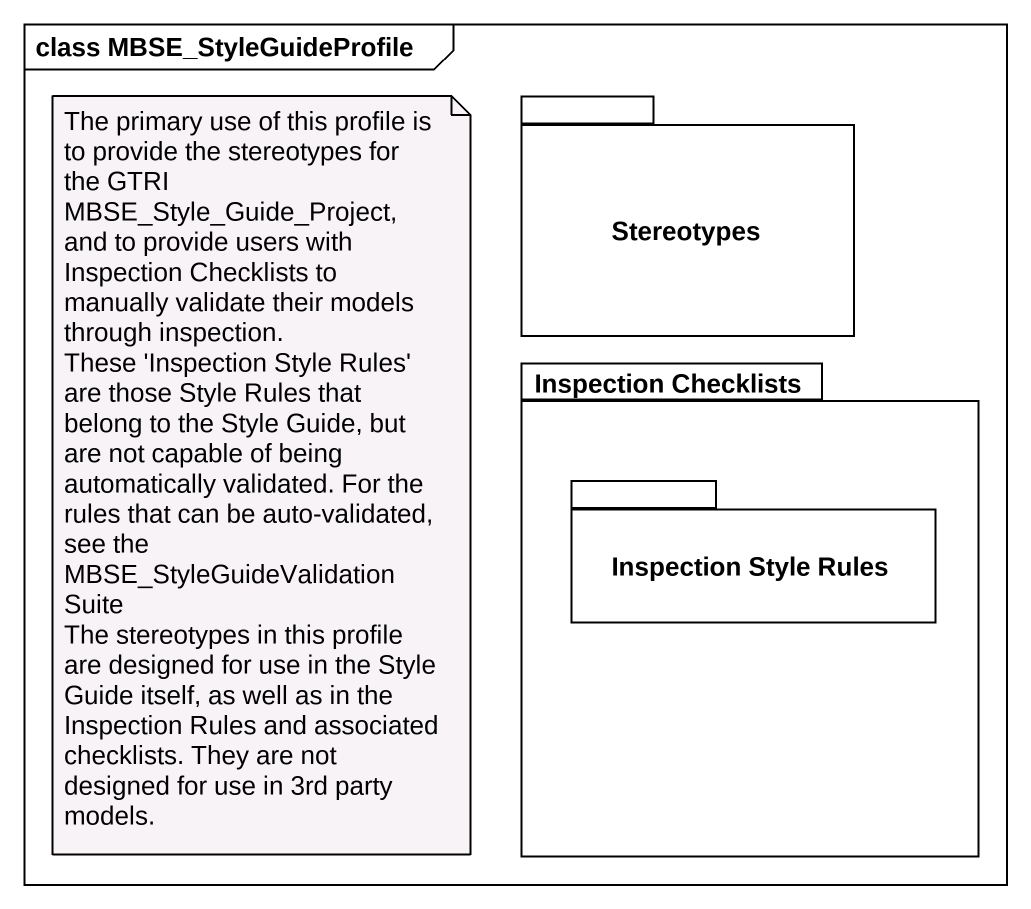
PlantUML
@startuml
mainframe class MBSE_StyleGuideProfile
package Stereotypes {
}
package "Inspection Checklists" as Inspection_Checklists {
  package "Inspection Style Rules" as Inspection_Style_Rules {
  }
}
note as N1
  The primary use of this profile is to provide the stereotypes for the GTRI MBSE_Style_Guide_Project, and to provide users with Inspection Checklists to manually validate their models through inspection.
  These 'Inspection Style Rules' are those Style Rules that belong to the Style Guide, but are not capable of being automatically validated. For the rules that can be auto-validated, see the MBSE_StyleGuideValidationSuite
  The stereotypes in this profile are designed for use in the Style Guide itself, as well as in the Inspection Rules and associated checklists. They are not designed for use in 3rd party models.
end note
@enduml
